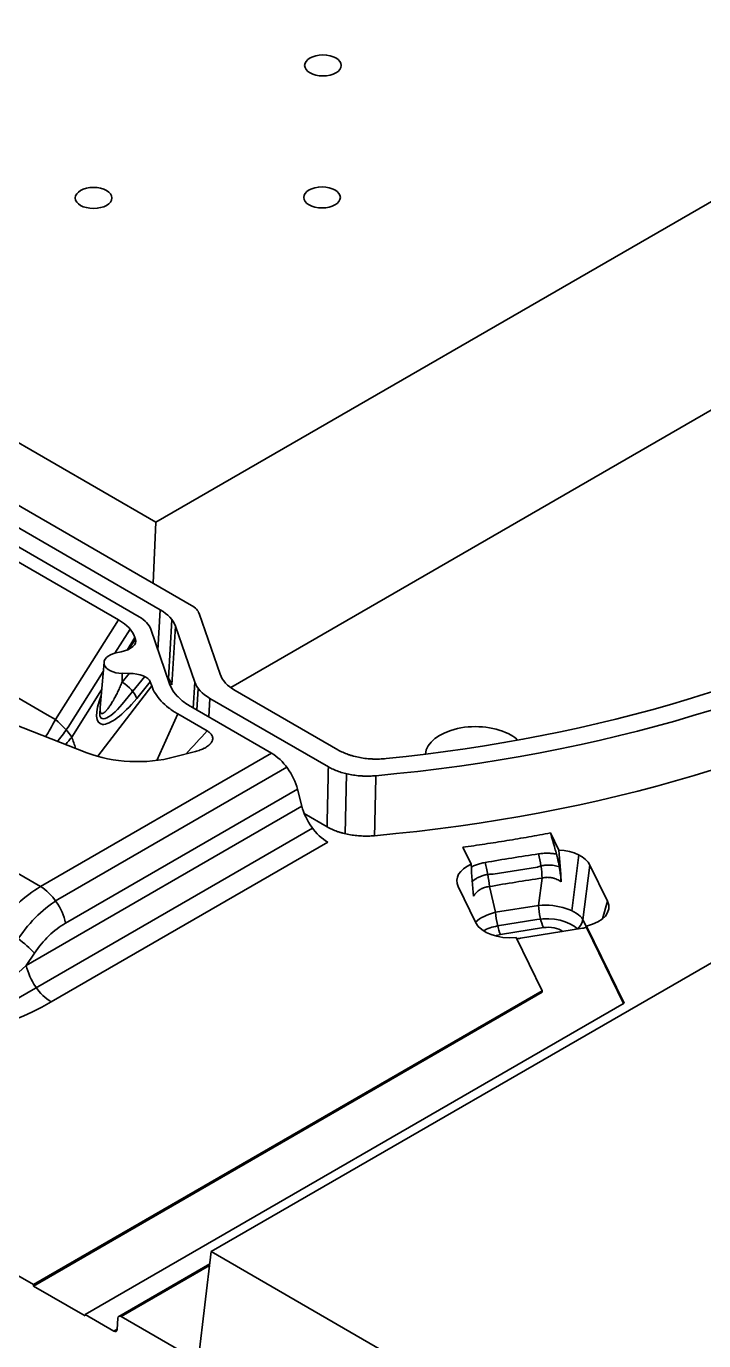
# Model space of a CAD drawing. Header units: millimetres. Extents: x 158 to 1533, y 732 to 1642.
# Drawn here: x 1254.1 to 1328.3, y 1360.9 to 1504.8 of the extents above; entities that cross this region are included whole.
import ezdxf

# ---------------------------------------------------------------- set-up
doc = ezdxf.new("R2010")
doc.units = ezdxf.units.MM
doc.layers.add('1', color=7, linetype='Continuous', true_color=0xffffff)

msp = doc.modelspace()

# ---------------------------------------------------------------- linework, layer by layer
at = {"layer": '1', "color": 7, "linetype": 'Continuous', "lineweight": 35}
for p, q in [((1268.332, 1450.507), (1180.991, 1500.934)), ((1348.125, 1496.575), (1268.332, 1450.507)), ((1179.526, 1494.923), (1272.235, 1441.397)), ((1268.813, 1440.911), (1178.04, 1493.319)), ((1266.504, 1440.141), (1176.981, 1491.827)), ((1348.714, 1474.074), (1276.523, 1432.395)), ((1268.332, 1450.507), (1268.037, 1443.821)), ((1264.243, 1439.813), (1252.281, 1446.72)), ((1268.557, 1436.49), (1268.813, 1440.911)), ((1257.318, 1428.908), (1264.243, 1439.813)), ((1270.083, 1439.832), (1269.71, 1433.398)), ((1273.059, 1440.509), (1275.365, 1433.851)), ((1263.845, 1436.166), (1265.509, 1438.788)), ((1269.83, 1432.815), (1267.762, 1438.784)), ((1270.46, 1439.135), (1270.087, 1432.701)), ((1272.588, 1432.993), (1270.46, 1439.135)), ((1265.165, 1436.509), (1266.035, 1437.88)), ((1265.276, 1436.557), (1266.105, 1437.679)), ((1266.105, 1437.679), (1266.035, 1437.88)), ((1262.646, 1435.166), (1262.223, 1430.228)), ((1264.508, 1436.31), (1263.947, 1436.19)), ((1236.772, 1434.645), (1260.778, 1425.262)), ((1258.708, 1428.076), (1262.558, 1434.14)), ((1264.629, 1432.994), (1264.63, 1433.956)), ((1264.629, 1432.994), (1265.416, 1433.953)), ((1264.63, 1433.956), (1265.416, 1433.953)), ((1267.117, 1433.604), (1264.639, 1430.583)), ((1217.374, 1432.73), (1255.697, 1410.604)), ((1261.951, 1424.868), (1267.868, 1432.589)), ((1267.717, 1433.025), (1266.224, 1431.204)), ((1267.868, 1432.589), (1267.717, 1433.025)), ((1272.423, 1430.159), (1272.588, 1432.993)), ((1272.827, 1429.926), (1272.965, 1432.296)), ((1259.11, 1426.975), (1262.386, 1432.133)), ((1274.234, 1431.217), (1274.116, 1429.182)), ((1287.22, 1423.719), (1274.234, 1431.217)), ((1277.012, 1432.075), (1288.255, 1425.584)), ((1268.441, 1424.419), (1270.726, 1429.506)), ((1273.938, 1427.652), (1270.726, 1429.506)), ((1280.996, 1425.21), (1272.14, 1430.323)), ((1255.697, 1410.604), (1280.996, 1425.21)), ((1270.381, 1424.796), (1272.652, 1425.393)), ((1282.667, 1423.669), (1257.851, 1409.341)), ((1289.072, 1416.388), (1289.218, 1422.955)), ((1283.837, 1421.275), (1258.429, 1406.606)), ((1362.878, 1421.717), (1274.386, 1370.626)), ((1284.306, 1419.402), (1283.837, 1421.275)), ((1254.129, 1401.979), (1284.306, 1419.402)), ((1287.08, 1417.151), (1284.571, 1418.599)), ((1285.477, 1417.009), (1250.768, 1396.97)), ((1312.476, 1414.607), (1311.563, 1416.479)), ((1287.148, 1415.468), (1256.861, 1397.981)), ((1301.938, 1414.913), (1302.851, 1413.042)), ((1314.67, 1414.064), (1313.881, 1407.965)), ((1305.27, 1411.959), (1310.115, 1412.746)), ((1315.878, 1412.958), (1315.105, 1406.978)), ((1317.809, 1409), (1315.878, 1412.958)), ((1301.44, 1410.61), (1303.371, 1406.652)), ((1304.854, 1410.602), (1305.545, 1407.786)), ((1310.245, 1408.55), (1310.632, 1411.541)), ((1305.545, 1407.786), (1310.245, 1408.55)), ((1317.247, 1407.071), (1317.809, 1409)), ((1310.057, 1406.996), (1305.762, 1406.297)), ((1315.105, 1406.978), (1315.494, 1406.179)), ((1315.502, 1406.276), (1319.616, 1397.844)), ((1310.779, 1406.106), (1306.079, 1405.342)), ((1310.644, 1399.197), (1307.801, 1405.024)), ((1308.255, 1404.941), (1315.042, 1406.045)), ((1319.553, 1397.809), (1315.491, 1406.135)), ((1255.022, 1403.305), (1254.129, 1401.979)), ((1254.909, 1367.018), (1310.644, 1399.197)), ((1310.644, 1399.034), (1310.644, 1399.197)), ((1310.644, 1399.034), (1254.909, 1366.855)), ((1319.616, 1397.844), (1260.566, 1363.752)), ((1254.909, 1367.018), (1204.883, 1395.901)), ((1274.386, 1370.626), (1273.007, 1358.977)), ((1296.268, 1357.993), (1274.386, 1370.626)), ((1274.229, 1369.292), (1264.273, 1363.544)), ((1274.207, 1369.11), (1264.523, 1363.519)), ((1254.909, 1366.855), (1254.909, 1367.018)), ((1254.909, 1366.855), (1260.566, 1363.589)), ((1263.724, 1361.929), (1260.566, 1363.752)), ((1260.566, 1363.752), (1260.566, 1363.589)), ((1264.076, 1362.1), (1264.171, 1363.349)), ((1272.657, 1358.823), (1264.523, 1363.519)), ((1263.724, 1361.929), (1264.078, 1362.134))]:
    msp.add_line(p, q, dxfattribs=at)
for centre, major_axis, ratio, start_param, end_param in [((1265.124, 1498.428), (99.748, 0), 0.5773503, 1.6684716, 3.0439173), ((1274.184, 1488.765), (-115.798, 0), 0.5773503, 1.7289948, 2.9833941), ((1274.184, 1488.765), (-112.783, 0), 0.5773503, 1.7433301, 2.9690589), ((1274.184, 1482.447), (116.203, 0), 0.5773503, 4.8687081, 6.1268661), ((1264.54, 1438.448), (6.037, 0.007), 0.5768702, 0.1965668, 0.7837395), ((1270.099, 1440.166), (3.019, 0.003), 0.5768702, 0.1965668, 0.7837395), ((1256.65, 1436.224), (9.502, 1.154), 0.499668, 0.1074565, 0.5867876), ((1263.72, 1437.376), (2.416, 0.149), 0.4813978, 5.0147026, 6.4165067), ((1264.641, 1435.109), (-1.998, 0), 0.5773503, 5.067294, 7.848145), ((1265.307, 1432.796), (2.442, 0.056), 0.4732741, 0.1506878, 1.5150794), ((1281.285, 1434.538), (6.037, 0.007), 0.5768702, 3.3381594, 3.9253322), ((1264.617, 1431.956), (1.546, -1.268), 0.4281408, 0.5370263, 1.9014178), ((1264.167, 1432.014), (6.037, 0.007), 0.5768702, 0.1965668, 0.4631065), ((1278.508, 1433.68), (6.037, 0.007), 0.5768702, 3.3381594, 3.9253322), ((1265.853, 1433.998), (3.683, 5.526), 0.2952029, 2.2154104, 4.387632), ((1264.421, 1432.13), (2.057, 3.087), 0.2952029, 2.5290885, 4.3926567), ((1252.684, 1429.979), (6.753, -4.288), 0.2384788, 0.4961681, 0.9754993), ((1303.339, 1424.945), (5.5, 0), 0.5773503, 0.7853983, 3.0930943), ((1303.339, 1424.945), (5.5, 0), 0.5773503, 0.5642105, 0.7853983), ((1266.329, 1430.172), (10.001, 0.03), 0.5888597, 4.1222919, 5.1278007), ((1281.144, 1422.029), (-2.149, 3.377), 0.5463791, 4.1652136, 5.4742105), ((1287, 1418.648), (-2.149, 3.377), 0.5463791, 1.023621, 2.3326179), ((1309.831, 1412.758), (-0.442, 2.967), 0.2276224, 4.2563357, 5.1812689), ((1312.002, 1412.254), (4.029, 0.093), 0.5861121, 0.2632045, 1.4393399), ((1313.082, 1420.598), (-1.182, 21.118), 0.0462766, 1.8558268, 2.0342072), ((1305.383, 1411.177), (-4.093, 0.088), 0.5679668, 5.3915533, 6.5676888), ((1303.456, 1419.032), (-1.182, 21.118), 0.0462766, 1.8558268, 2.03413), ((1304.053, 1411.819), (-0.52, 2.955), 0.2151532, 4.2504617, 5.1755755), ((1257.781, 1397.153), (4.692, 14.436), 0.6745407, 0.6430703, 1.1317624), ((1255.697, 1407.338), (2, -3.464), 0.5773503, 1.0471976, 2.3561945), ((1260.71, 1395.463), (3.311, 15.001), 0.6979017, 0.569694, 1.0542258), ((1306.688, 1405.856), (3.994, 0.475), 0.5236071, 1.7984877, 2.5018132), ((1306.079, 1406.975), (-0.321, 1.974), 0.2213727, 1.1117425, 2.5080059), ((1311.27, 1406.601), (-3.999, 0.253), 0.4898474, 3.4620469, 5.002685), ((1310.779, 1407.739), (-0.321, 1.974), 0.2213727, 1.1117425, 2.5080059), ((1313.866, 1408.432), (-4.093, 0.088), 0.5679668, 1.9940377, 3.4260961), ((1260.513, 1396.421), (2.428, 11.001), 0.6979017, 0.5681388, 1.056831), ((1307.247, 1407.356), (4.029, 0.093), 0.5861121, 3.4047971, 4.8368556), ((1307.123, 1404.082), (-4.093, 0.088), 0.5679668, 5.0634727, 5.5168102), ((1311.027, 1404.717), (4.029, 0.093), 0.5861121, 0.5143207, 1.8004606), ((1313.209, 1406.953), (1.797, 0.877), 0.785914, 5.0858978, 5.7425127), ((1314.56, 1410.807), (0.915, 16.767), 0.0733682, 4.4340155, 4.4427899), ((1252.29, 1404.037), (3.318, -2.234), 0.3089134, 0.8382438, 2.1784792), ((1306.688, 1404.223), (-2.047, 0.044), 0.5679668, 5.0270507, 5.3318082), ((1307.272, 1407.218), (4.029, 0.093), 0.5861121, 4.8280834, 4.9454352), ((1311.27, 1404.968), (2.015, 0.046), 0.5861121, 0.6233288, 1.8038425), ((1313.823, 1408.283), (-4.093, 0.088), 0.5679668, 1.8854581, 2.0028098), ((1253.758, 1406.218), (9.442, 9.795), 0.2409892, 3.1652683, 4.5055037), ((1256.861, 1401.247), (-2, 3.464), 0.5773503, 1.0471976, 2.3561945), ((1253.758, 1402.952), (11.785, 6.681), 0.4322398, 3.3904596, 4.730695), ((1264.523, 1363.111), (0.25, -0.433), 0.5773503, 2.3561945, 3.8432934), ((1263.724, 1362.338), (-0.25, 0.433), 0.5773503, 2.3561945, 3.8432934)]:
    msp.add_ellipse(centre, major_axis=major_axis, ratio=ratio, start_param=start_param, end_param=end_param, dxfattribs=at)
for centre in [(1286.624, 1500.522), (1261.496, 1486.014), (1286.532, 1486.068)]:
    msp.add_ellipse(centre, major_axis=(-2, 0), ratio=0.5773503, dxfattribs=at)
for points, knots in [([(1172.707, 1477.758), (1176.225, 1475.727), (1179.742, 1473.697), (1184.376, 1471.021), (1185.492, 1470.377), (1205.464, 1458.846), (1224.32, 1447.96), (1247.89, 1434.351), (1252.604, 1431.63), (1257.318, 1428.908)], [0, 0, 0, 0, 0.1247157, 0.1247157, 0.1642848, 0.1642848, 0.832857, 0.832857, 1, 1, 1, 1]), ([(1266.504, 1440.141), (1266.822, 1439.957), (1267.094, 1439.746), (1267.52, 1439.287), (1267.673, 1439.04), (1267.762, 1438.784)], [0, 0, 0, 0, 0.5, 0.5, 1, 1, 1, 1]), ([(1262.222, 1430.224), (1262.222, 1430.215), (1262.221, 1430.206), (1262.218, 1430.173), (1262.217, 1430.148), (1262.215, 1430.111), (1262.214, 1430.098), (1262.213, 1430.074), (1262.213, 1430.062), (1262.212, 1430.002), (1262.213, 1429.955), (1262.217, 1429.89), (1262.219, 1429.869), (1262.224, 1429.828), (1262.227, 1429.808), (1262.238, 1429.752), (1262.247, 1429.719), (1262.264, 1429.676), (1262.27, 1429.663), (1262.28, 1429.644), (1262.283, 1429.639), (1262.291, 1429.628), (1262.294, 1429.622), (1262.313, 1429.598), (1262.33, 1429.583), (1262.357, 1429.568), (1262.366, 1429.564), (1262.386, 1429.558), (1262.395, 1429.556), (1262.425, 1429.552), (1262.446, 1429.553), (1262.477, 1429.559), (1262.488, 1429.562), (1262.509, 1429.569), (1262.52, 1429.573), (1262.553, 1429.587), (1262.575, 1429.598), (1262.619, 1429.625), (1262.642, 1429.64), (1262.709, 1429.691), (1262.753, 1429.73), (1262.821, 1429.796), (1262.844, 1429.82), (1262.889, 1429.868), (1262.911, 1429.893), (1262.978, 1429.97), (1263.023, 1430.024), (1263.111, 1430.137), (1263.154, 1430.197), (1263.284, 1430.38), (1263.37, 1430.51), (1263.497, 1430.714), (1263.539, 1430.783), (1263.602, 1430.89), (1263.623, 1430.926), (1263.664, 1430.998), (1263.685, 1431.034), (1263.788, 1431.218), (1263.869, 1431.369), (1264.028, 1431.677), (1264.106, 1431.835), (1264.26, 1432.156), (1264.336, 1432.32), (1264.484, 1432.653), (1264.557, 1432.822), (1264.629, 1432.994)], [0, 0, 0, 0, 0.0040764, 0.0040764, 0.0156569, 0.0156569, 0.0214472, 0.0214472, 0.0272374, 0.0272374, 0.0503984, 0.0503984, 0.0619789, 0.0619789, 0.0735594, 0.0735594, 0.0967205, 0.0967205, 0.108301, 0.108301, 0.1140912, 0.1140912, 0.1198815, 0.1198815, 0.1430425, 0.1430425, 0.154623, 0.154623, 0.1662035, 0.1662035, 0.1893645, 0.1893645, 0.200945, 0.200945, 0.2125255, 0.2125255, 0.2356865, 0.2356865, 0.2588475, 0.2588475, 0.3051696, 0.3051696, 0.3283306, 0.3283306, 0.3514916, 0.3514916, 0.3978136, 0.3978136, 0.4441357, 0.4441357, 0.5367797, 0.5367797, 0.5831017, 0.5831017, 0.6062628, 0.6062628, 0.6294238, 0.6294238, 0.7220678, 0.7220678, 0.8147119, 0.8147119, 0.9073559, 0.9073559, 1, 1, 1, 1]), ([(1270.726, 1429.506), (1270.364, 1429.715), (1270.028, 1429.94), (1269.418, 1430.414), (1269.143, 1430.665), (1268.66, 1431.186), (1268.452, 1431.457), (1268.106, 1432.013), (1267.969, 1432.299), (1267.868, 1432.589)], [0, 0, 0, 0, 0.25, 0.25, 0.5, 0.5, 0.75, 0.75, 1, 1, 1, 1]), ([(1272.14, 1430.323), (1271.946, 1430.435), (1271.762, 1430.552), (1271.236, 1430.921), (1270.926, 1431.188), (1270.404, 1431.752), (1270.191, 1432.049), (1269.95, 1432.506), (1269.883, 1432.66), (1269.83, 1432.815)], [0, 0, 0, 0, 0.1656018, 0.1656018, 0.5, 0.5, 0.8343982, 0.8343982, 1, 1, 1, 1]), ([(1256.249, 1427.032), (1256.427, 1427.301), (1256.597, 1427.575), (1256.958, 1428.198), (1257.145, 1428.549), (1257.318, 1428.908)], [0, 0, 0, 0, 0.4474756, 0.4474756, 1, 1, 1, 1]), ([(1257.551, 1426.526), (1257.572, 1426.551), (1257.594, 1426.576), (1258.017, 1427.074), (1258.382, 1427.565), (1258.708, 1428.076)], [0, 0, 0, 0, 0.0494851, 0.0494851, 1, 1, 1, 1]), ([(1272.652, 1425.393), (1272.746, 1425.417), (1272.837, 1425.444), (1273.015, 1425.5), (1273.103, 1425.53), (1273.273, 1425.594), (1273.356, 1425.628), (1273.476, 1425.682), (1273.516, 1425.7), (1273.594, 1425.738), (1273.633, 1425.758), (1273.746, 1425.818), (1273.818, 1425.86), (1273.954, 1425.947), (1274.018, 1425.992), (1274.108, 1426.063), (1274.137, 1426.088), (1274.179, 1426.125), (1274.192, 1426.137), (1274.219, 1426.162), (1274.232, 1426.175), (1274.296, 1426.24), (1274.341, 1426.292), (1274.42, 1426.401), (1274.454, 1426.456), (1274.487, 1426.527), (1274.493, 1426.542), (1274.505, 1426.571), (1274.51, 1426.585), (1274.525, 1426.629), (1274.533, 1426.658), (1274.551, 1426.746), (1274.556, 1426.804), (1274.549, 1426.921), (1274.538, 1426.98), (1274.498, 1427.097), (1274.471, 1427.153), (1274.401, 1427.264), (1274.358, 1427.317), (1274.296, 1427.382), (1274.283, 1427.395), (1274.257, 1427.421), (1274.216, 1427.458), (1274.171, 1427.495), (1274.078, 1427.565), (1274.011, 1427.61), (1273.938, 1427.652)], [0, 0, 0, 0, 0.0625, 0.0625, 0.125, 0.125, 0.1875, 0.1875, 0.21875, 0.21875, 0.25, 0.25, 0.3125, 0.3125, 0.375, 0.375, 0.40625, 0.40625, 0.421875, 0.421875, 0.4375, 0.4375, 0.5, 0.5, 0.5625, 0.5625, 0.578125, 0.578125, 0.59375, 0.59375, 0.625, 0.625, 0.6875, 0.6875, 0.75, 0.75, 0.8125, 0.8125, 0.875, 0.875, 0.890625, 0.890625, 0.90625, 0.9375, 0.9375, 1, 1, 1, 1]), ([(1293.547, 1424.617), (1293.308, 1424.593), (1293.069, 1424.577), (1292.589, 1424.563), (1292.349, 1424.564), (1292.048, 1424.576), (1291.988, 1424.578), (1291.867, 1424.585), (1291.807, 1424.589), (1291.627, 1424.602), (1291.508, 1424.613), (1291.155, 1424.652), (1290.923, 1424.686), (1290.467, 1424.769), (1290.215, 1424.825), (1289.968, 1424.891), (1289.913, 1424.906), (1289.886, 1424.914), (1289.804, 1424.937), (1289.751, 1424.953), (1289.591, 1425.001), (1289.486, 1425.036), (1289.179, 1425.143), (1288.983, 1425.222), (1288.606, 1425.393), (1288.426, 1425.485), (1288.255, 1425.584)], [0, 0, 0, 0, 0.125, 0.125, 0.25, 0.25, 0.28125, 0.28125, 0.3125, 0.3125, 0.375, 0.375, 0.5, 0.5, 0.625, 0.640625, 0.640625, 0.65625, 0.65625, 0.6875, 0.6875, 0.75, 0.75, 0.875, 0.875, 1, 1, 1, 1]), ([(1287.08, 1417.151), (1287.103, 1418.223), (1287.126, 1419.296), (1287.173, 1421.485), (1287.196, 1422.602), (1287.22, 1423.719)], [0, 0, 0, 0, 0.4898591, 0.4898591, 1, 1, 1, 1]), ([(1287.22, 1423.719), (1287.389, 1423.622), (1287.566, 1423.531), (1287.936, 1423.363), (1288.129, 1423.285), (1288.531, 1423.143), (1288.739, 1423.078), (1289.173, 1422.963), (1289.394, 1422.913), (1289.842, 1422.829), (1290.07, 1422.795), (1290.417, 1422.755), (1290.592, 1422.738), (1290.769, 1422.725), (1290.888, 1422.718), (1290.947, 1422.714), (1291.244, 1422.701), (1291.719, 1422.696), (1292.191, 1422.723), (1292.427, 1422.744)], [0, 0, 0, 0, 0.125, 0.125, 0.25, 0.25, 0.375, 0.375, 0.5, 0.5, 0.625, 0.625, 0.6875, 0.71875, 0.71875, 0.75, 0.75, 0.875, 1, 1, 1, 1]), ([(1292.275, 1416.175), (1292.04, 1416.154), (1291.805, 1416.14), (1291.335, 1416.13), (1291.1, 1416.133), (1290.749, 1416.149), (1290.631, 1416.156), (1290.397, 1416.175), (1290.28, 1416.186), (1289.93, 1416.226), (1289.701, 1416.261), (1289.254, 1416.345), (1289.035, 1416.394), (1288.714, 1416.479), (1288.555, 1416.525), (1288.399, 1416.574), (1288.296, 1416.608), (1288.245, 1416.626), (1287.991, 1416.716), (1287.603, 1416.872), (1287.248, 1417.054), (1287.08, 1417.151)], [0, 0, 0, 0, 0.125, 0.125, 0.25, 0.25, 0.3125, 0.3125, 0.375, 0.375, 0.5, 0.5, 0.625, 0.625, 0.6875, 0.71875, 0.71875, 0.75, 0.75, 0.875, 1, 1, 1, 1]), ([(1311.563, 1416.479), (1310.771, 1416.329), (1309.976, 1416.184), (1308.381, 1415.904), (1307.581, 1415.769), (1305.976, 1415.508), (1305.172, 1415.382), (1303.558, 1415.141), (1302.749, 1415.025), (1301.938, 1414.913)], [0, 0, 0, 0, 0.25, 0.25, 0.5, 0.5, 0.75, 0.75, 1, 1, 1, 1]), ([(1312.21, 1414.159), (1312.153, 1414.366), (1312.095, 1414.572), (1311.879, 1415.345), (1311.721, 1415.912), (1311.563, 1416.479)], [0, 0, 0, 0, 0.2668476, 0.2668476, 1, 1, 1, 1]), ([(1310.234, 1414.188), (1310.397, 1414.213), (1310.724, 1414.248), (1311.216, 1414.261), (1311.547, 1414.243), (1311.795, 1414.219), (1311.878, 1414.21), (1312.044, 1414.187), (1312.127, 1414.174), (1312.21, 1414.159)], [0, 0, 0, 0, 0.25, 0.5, 0.75, 0.75, 0.875, 0.875, 1, 1, 1, 1]), ([(1312.21, 1414.159), (1312.242, 1414.043), (1312.273, 1413.925), (1312.333, 1413.684), (1312.362, 1413.561), (1312.417, 1413.311), (1312.443, 1413.184), (1312.474, 1413.022), (1312.481, 1412.99), (1312.493, 1412.925), (1312.499, 1412.892), (1312.517, 1412.794), (1312.528, 1412.728), (1312.562, 1412.532), (1312.583, 1412.401), (1312.622, 1412.14), (1312.64, 1412.01), (1312.664, 1411.814), (1312.672, 1411.749), (1312.687, 1411.619), (1312.694, 1411.554), (1312.714, 1411.361), (1312.726, 1411.234), (1312.736, 1411.109)], [0, 0, 0, 0, 0.125, 0.125, 0.25, 0.25, 0.375, 0.375, 0.40625, 0.40625, 0.4375, 0.4375, 0.5, 0.5, 0.625, 0.625, 0.75, 0.75, 0.8125, 0.8125, 0.875, 0.875, 1, 1, 1, 1]), ([(1302.87, 1412.748), (1302.916, 1412.77), (1302.962, 1412.792), (1303.152, 1412.879), (1303.447, 1412.999), (1303.907, 1413.14), (1304.226, 1413.21), (1304.389, 1413.239)], [0, 0, 0, 0, 0.0962497, 0.0962497, 0.3974998, 0.6987499, 1, 1, 1, 1]), ([(1312.525, 1412.749), (1312.343, 1412.814), (1312.158, 1412.865), (1311.693, 1412.953), (1311.403, 1412.972), (1310.984, 1412.949), (1310.846, 1412.933), (1310.573, 1412.884), (1310.437, 1412.851), (1310.241, 1412.791), (1310.177, 1412.77), (1310.115, 1412.746)], [0, 0, 0, 0, 0.2304845, 0.2304845, 0.5728491, 0.5728491, 0.7440315, 0.7440315, 0.9152138, 0.9152138, 1, 1, 1, 1]), ([(1305.27, 1411.959), (1305.186, 1411.961), (1305.101, 1411.961), (1304.874, 1411.951), (1304.731, 1411.937), (1304.452, 1411.893), (1304.317, 1411.862), (1304.052, 1411.785), (1303.923, 1411.739), (1303.672, 1411.628), (1303.55, 1411.564), (1303.245, 1411.376), (1303.072, 1411.239), (1302.916, 1411.086)], [0, 0, 0, 0, 0.0948363, 0.0948363, 0.2545568, 0.2545568, 0.4142772, 0.4142772, 0.5739976, 0.5739976, 0.733718, 0.733718, 1, 1, 1, 1]), ([(1304.854, 1410.602), (1304.674, 1410.59), (1304.499, 1410.558), (1304.247, 1410.478), (1304.164, 1410.447), (1304.043, 1410.391), (1304.003, 1410.371), (1303.944, 1410.34), (1303.925, 1410.329), (1303.887, 1410.307), (1303.868, 1410.295), (1303.774, 1410.237), (1303.702, 1410.186), (1303.566, 1410.076), (1303.502, 1410.018), (1303.379, 1409.894), (1303.321, 1409.829), (1303.238, 1409.725), (1303.211, 1409.69), (1303.16, 1409.619), (1303.135, 1409.582), (1303.11, 1409.545)], [0, 0, 0, 0, 0.25, 0.25, 0.375, 0.375, 0.4375, 0.4375, 0.46875, 0.46875, 0.5, 0.5, 0.625, 0.625, 0.75, 0.75, 0.875, 0.875, 0.9375, 0.9375, 1, 1, 1, 1]), ([(1312.736, 1411.109), (1312.698, 1411.136), (1312.659, 1411.162), (1312.581, 1411.212), (1312.541, 1411.236), (1312.421, 1411.306), (1312.339, 1411.348), (1312.17, 1411.425), (1312.084, 1411.459), (1311.952, 1411.504), (1311.907, 1411.518), (1311.817, 1411.543), (1311.772, 1411.554), (1311.704, 1411.569), (1311.681, 1411.573), (1311.635, 1411.582), (1311.566, 1411.594), (1311.406, 1411.614), (1311.269, 1411.619), (1311.132, 1411.616), (1311.086, 1411.614), (1310.995, 1411.606), (1310.949, 1411.601), (1310.811, 1411.582), (1310.721, 1411.564), (1310.632, 1411.541)], [0, 0, 0, 0, 0.0625, 0.0625, 0.125, 0.125, 0.25, 0.25, 0.375, 0.375, 0.4375, 0.4375, 0.5, 0.5, 0.53125, 0.53125, 0.5625, 0.625, 0.75, 0.75, 0.8125, 0.8125, 0.875, 0.875, 1, 1, 1, 1])]:
    msp.add_open_spline(points, degree=3, knots=knots, dxfattribs=at)
for points in [[(1258.454, 1426.17), (1258.686, 1426.429), (1258.905, 1426.697), (1259.11, 1426.975)], [(1259.11, 1426.975), (1259.252, 1426.566), (1259.394, 1426.157), (1259.536, 1425.747)], [(1271.6, 1425.116), (1272.379, 1425.961), (1273.158, 1426.806), (1273.938, 1427.652)], [(1292.427, 1422.744), (1292.376, 1420.555), (1292.326, 1418.365), (1292.275, 1416.175)], [(1304.389, 1413.239), (1306.336, 1413.582), (1308.284, 1413.898), (1310.234, 1414.188)], [(1310.632, 1411.541), (1308.705, 1411.254), (1306.778, 1410.941), (1304.854, 1410.602)]]:
    msp.add_open_spline(points, degree=3, dxfattribs=at)

doc.saveas('drawing.dxf')
